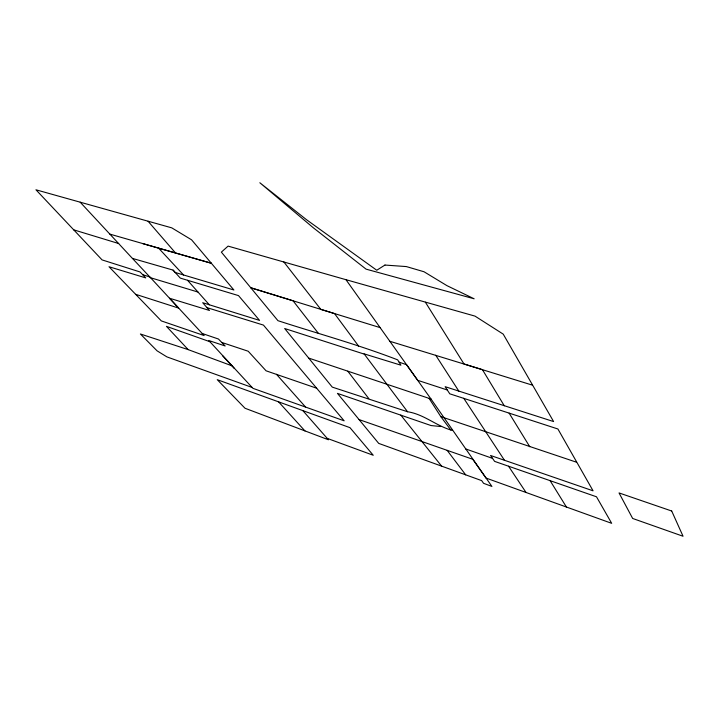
<?xml version="1.0" encoding="UTF-8"?>
<svg xmlns="http://www.w3.org/2000/svg" width="719" height="719" viewBox="0 0 719 719"><rect width="100%" height="100%" fill="white"/><g stroke="black" fill="none" stroke-linecap="round" stroke-linejoin="round"><path stroke-width="1.08" d="M440.891 426.529L431.067 425.558L337.454 393.383L378.715 443.398L481.694 480.625L483.554 483.303L491.904 486.43L430.987 399L345.965 279.691L228.094 246.114L221.362 252.126L277.947 320.683C317.906 333.661 358.583 344.716 397.688 359.868L400.923 365.189L364.102 353.865L407.556 411.744C424.255 414.306 436.577 426.277 452.521 430.474M80.177 202.183L171.76 227.851L191.587 239.822L233.882 289.982L175.238 272.492L173.072 270.11L132.413 258.391L80.177 202.183L35.95 189.789L102.071 259.901L140.025 271.953L142.713 274.685L145.705 277.885L109.009 266.74L161.317 320.908L204.142 335.566L169.522 298.232L209.472 310.464L202.695 302.717L259.568 320.395L238.51 295.608L180.298 278.1L173.072 270.11M345.965 279.691L475.007 316.117L503.228 334.137L553.612 421.577L445.133 386.678L449.77 393.814L557.908 428.991L593.067 490.825L490.565 455.478L494.6 461.373L596.491 496.784L611.689 523.333L486.026 478.063L472.751 459.279L359.051 419.572M142.901 243.651L211.377 263.271L109.881 234.124M209.337 304.802L197.986 292.049L150.568 277.75L132.413 258.391M73.715 229.846L118.689 243.534M389.86 341.291L482.458 369.701L504.28 405.786M380.189 327.639L320.8 309.35L283.834 261.95M206.937 307.624L263.451 325.096L344.14 420.813L252.917 388.323L208.807 340.536L225.146 345.974L218.468 339.026L202.165 333.472M532.348 385.123L464.016 363.994L425.387 302.205M407.556 411.744L332.277 387.119L284.679 328.52L364.308 354.134M135.702 294.323L178.68 308.118L149.903 277.013L142.713 274.685M447.227 389.968L417.739 380.333L406.594 364.713L399.171 362.187M234.376 368.523L231.842 365.773L188.18 349.623L140.394 333.993L157.066 350.827L166.925 356.894L252.099 387.451M308.99 358.179L430.987 399L429.09 398.371L440.81 416.643L576.557 462.227M221.74 342.433L248.19 351.232L266.075 370.806L316.684 388.224M465.508 448.863L492.569 458.389M209.939 341.723L166.448 326.354L188.18 349.623M327.28 438.401L373.242 455.262L349.973 427.661L217.246 379.677L245.026 408.257L328.43 439.767L302.87 410.648M158.566 248.118L183.579 275.009M222.45 355.599L231.842 365.773M278.595 401.867L304.973 430.942M276.447 374.284L305.458 406.918M187.542 280.284L197.986 292.049M148.051 221.236L175.562 252.998M400.798 415.106L441.628 466.146M318.355 333.328L293.055 300.785L250.85 287.789L334.542 313.592L358.583 346.064M347.789 371.184L368.802 398.605M447.128 450.328L465.687 474.837M440.81 416.643L450.822 429.989M508.54 466.209L526.056 492.497M463.728 398.263L504.477 460.295M435.723 355.231L458.83 391.118M550.098 480.651L566.419 507.03M509.106 413.11L529.759 446.742M384.962 265.05L376.756 270.245L306.456 219.663L259.847 182.752L313.241 227.716L366.07 269.14L474.154 298.798L446.93 285.641L424.021 271.755L406.343 266.578L384.962 265.05M671.708 511.02L619.023 492.919L632.657 518.462L683.05 536.248L671.708 511.02"/></g></svg>
